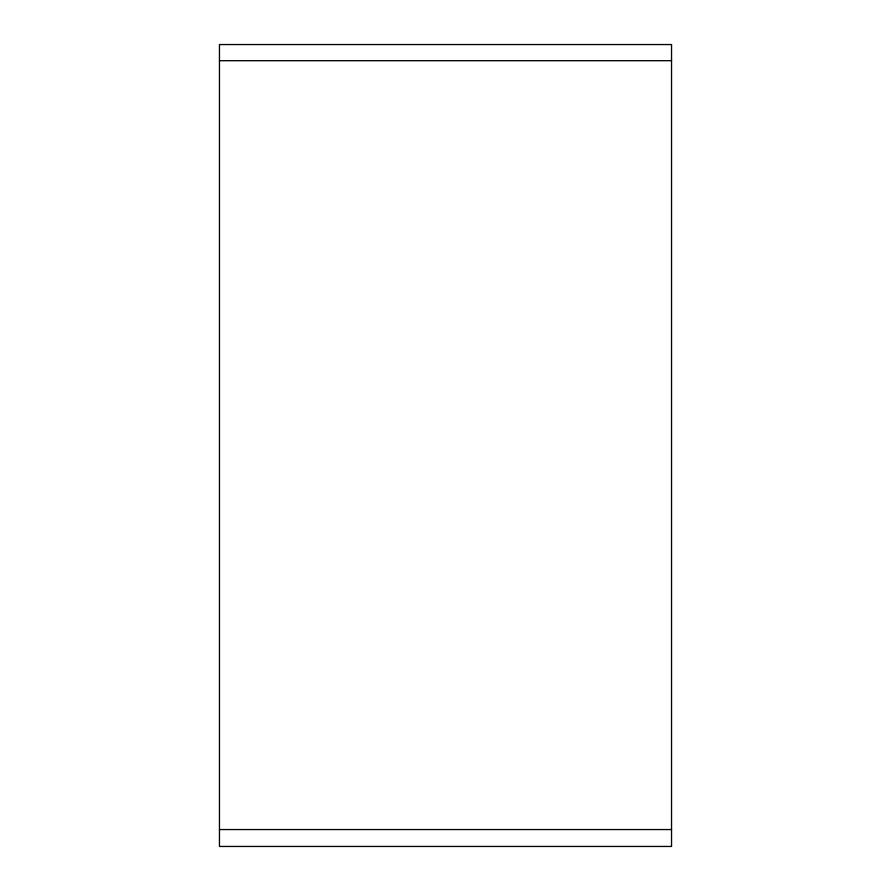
<?xml version="1.0" encoding="UTF-8"?>
<svg xmlns="http://www.w3.org/2000/svg" width="891" height="891" viewBox="0 0 891 891"><rect width="100%" height="100%" fill="white"/><g stroke="black" fill="none" stroke-linecap="round" stroke-linejoin="round"><path stroke-width="1.34" d="M219.464 60.699L671.536 60.699M219.464 829.554L671.536 829.554M671.536 44.55L219.464 44.55L219.464 846.45L671.536 846.45L671.536 44.55"/></g></svg>
